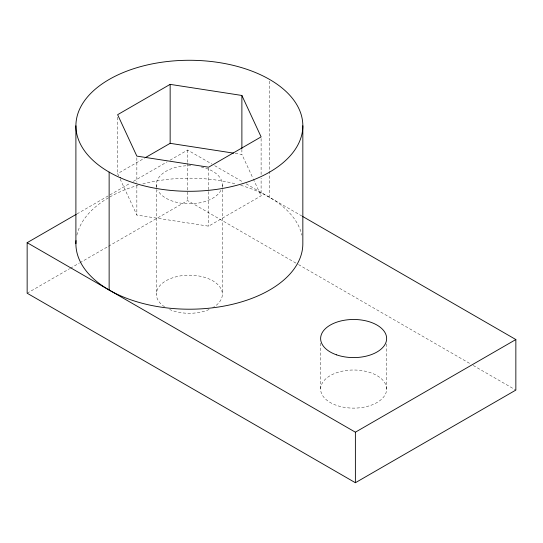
<?xml version="1.0" encoding="UTF-8"?>
<svg xmlns="http://www.w3.org/2000/svg" width="543" height="543" viewBox="0 0 543 543"><rect width="100%" height="100%" fill="white"/><g stroke="black" fill="none" stroke-linecap="round" stroke-linejoin="round"><path stroke-width="0.41" stroke-dasharray="2.71 2.04" d="M118.7 175.946L117.627 173.645L144.614 158.061M76.977 213.922L109.218 195.31M109.951 194.883L130.463 183.039M133.395 181.348L167.101 161.889M170.034 160.199L187.62 150.044L211.777 163.986M27.15 293.22L69.647 268.69M70.38 268.262L79.176 263.185M79.909 262.764L107.752 246.692M108.485 246.264L187.62 200.577L297.761 264.169M120.118 179.014L136.85 215.062L208.593 226.159L261.108 195.84L261.108 178.152M235.214 153.391L241.886 154.422L252.923 178.199M214.702 165.683L243.25 182.163M246.183 183.853L301.847 215.992M298.501 264.59L470.326 363.796M473.258 365.493L515.85 390.078M253.276 178.966L261.108 195.84M386.636 343.929L386.636 389.412A33.008 19.059 0 0 1 336.612 405.397A33.008 19.059 0 0 1 337.644 372.396A33.008 19.059 0 0 1 386.636 389.412M320.628 343.244L320.628 388.727M269.606 81.158L269.606 170.231M269.606 171.079L269.606 197.374M261.108 138.567L261.108 174.785M241.886 149.366L241.886 154.422M222.379 184.742L222.379 294.231M208.593 168.045L208.593 190.783M208.593 191.631L208.593 226.159M187.62 150.044L187.62 162.676M187.62 163.518L187.62 200.577M156.357 184.742L156.357 294.231M136.85 157.789L136.85 182.217M136.85 185.584L136.85 215.062M117.627 117.213L117.627 173.645M164.556 306.802A33.008 19.059 0 0 1 167.061 280.188A33.008 19.059 0 0 1 213.209 281.057A33.008 19.059 0 0 1 212.713 307.711M209.075 309.524A33.008 19.059 0 0 1 169.66 309.524M76.868 235.146A113.467 65.513 0 0 1 109.136 197.374M109.835 196.973A113.467 65.513 0 0 1 138.01 185.285M142.741 183.975A113.467 65.513 0 0 1 235.995 183.975M240.725 185.285A113.467 65.513 0 0 1 301.867 235.146M201.195 166.952A33.008 19.059 0 0 1 222.094 187.226M220.913 190.355A33.008 19.059 0 0 1 189.371 203.801A33.008 19.059 0 0 1 157.823 190.355M156.642 187.226A33.008 19.059 0 0 1 192.5 165.771"/><path stroke-width="0.81" d="M170.149 84.369L117.627 114.688L136.85 156.106L208.593 167.203L261.108 136.884L241.886 95.466L170.149 84.369L170.149 143.325L145.348 157.64M302.58 216.419L515.85 339.545L515.85 390.078L355.38 482.727L27.15 293.22L27.15 242.687L76.244 214.342M27.15 242.687L355.38 432.194L515.85 339.545M170.149 143.325L233.544 153.133M355.38 432.194L355.38 482.727M302.838 125.786L302.838 243.698A113.467 65.513 0 0 1 186.67 309.191A113.467 65.513 0 0 1 76.027 240.583M241.886 95.466L241.886 148.524M109.136 172.111L109.136 290.023M75.898 125.786L75.898 243.698M336.612 354.864A33.008 19.059 0 0 0 386.636 338.88A33.008 19.059 0 0 0 337.644 321.863A33.008 19.059 0 0 0 336.612 354.864M120.295 177.758A113.467 65.513 0 0 0 301.867 134.338A113.467 65.513 0 0 0 145.945 65.262A113.467 65.513 0 0 0 120.295 177.758"/></g></svg>
